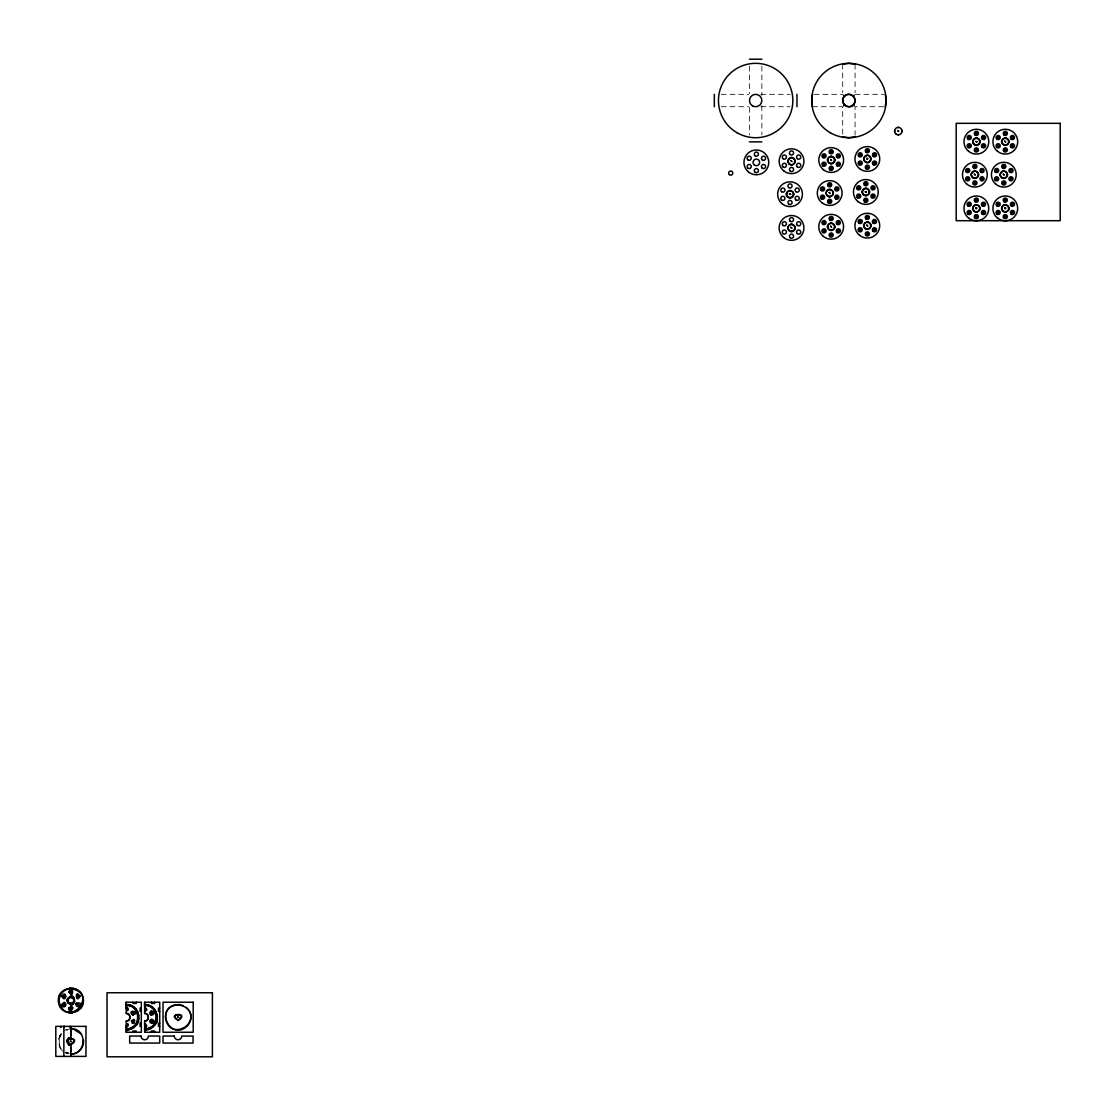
<?xml version="1.0" encoding="UTF-8"?>
<svg xmlns="http://www.w3.org/2000/svg" width="1116" height="1116" viewBox="0 0 1116 1116"><rect width="100%" height="100%" fill="white"/><g stroke="black" fill="none" stroke-linecap="round" stroke-linejoin="round"><path stroke-width="0.75" stroke-dasharray="5 3.75" d="M59.873 1045.594L59.008 1045.915L60.585 1048.845L61.338 1048.301C58.311 1044.06 58.478 1038.006 61.743 1033.946M58.339 1039.373L61.017 1033.36L59.246 1039.526M59.469 1036.276L61.185 1033.5M63.431 1031.086L66.36 1029.51L66.681 1030.375L69.68 1029.663M66.472 1029.803L69.611 1029.05M721.215 94.33L748.766 94.33M760.819 94.33L790.086 94.33M814.192 94.33L842.692 94.33M855.079 94.33L883.593 94.33M721.215 106.731L748.766 106.731M760.819 106.731L790.086 106.731M812.504 106.731L842.692 106.731L842.692 135.231M883.593 106.731L855.079 106.731L855.079 135.231M69.025 1053.03L66.067 1052.151L65.691 1052.988L68.871 1053.936M65.816 1052.709L68.927 1053.63M65.774 1052.793L68.913 1053.727M59.288 1036.192L60.125 1036.569M60.585 1048.845L62.873 1051.244M60.752 1048.719L58.45 1042.665M855.079 64.156L855.079 92.656M842.692 64.156L842.692 92.656M761.851 66.095L761.851 95.362M761.851 105.699L761.851 134.966M749.45 66.095L749.45 93.646M749.45 107.415L749.45 134.966"/><path stroke-width="1.5" d="M126.234 1028.924C141.369 1029.789 141.383 1004.707 126.248 1005.544L126.234 1002.224L141.327 1002.224L141.327 1032.258L126.234 1032.258L126.234 1020.959C131.018 1021.14 131.018 1013.342 126.234 1013.523L126.234 1002.224M144.634 1028.924C159.755 1029.789 159.769 1004.707 144.648 1005.544L144.634 1002.224L159.714 1002.224L159.714 1032.258L144.634 1032.258L144.634 1020.959C149.404 1021.14 149.404 1013.342 144.634 1013.523L144.634 1002.224M126.234 1027.473C126.01 1020.763 130.851 1025.046 126.234 1027.557M126.248 1007.009C126.275 1014.137 130.586 1008.92 126.415 1006.911M126.234 1032.258C126.234 1026.636 140.1 1028.352 138.677 1018.517C139.514 1011.459 133.404 1004.581 126.234 1004.944L130.698 1005.558M144.634 1023.539C144.438 1030.18 149.251 1025.939 144.634 1023.456M144.634 1032.258C144.606 1026.65 158.556 1028.268 157.272 1018.545C158.109 1011.375 151.902 1004.288 144.62 1004.623M70.81 1044.269C81.831 1037.224 60.027 1037.043 70.796 1044.688C58.353 1036.429 83.561 1036.806 70.88 1044.688M178.016 1020.54C191.003 1011.835 165.154 1013.3 178.03 1020.122C189.329 1013.384 167.121 1012.77 178.03 1020.122M58.45 1001.736C56.191 985.833 82.277 983.14 83.323 999.169C85.583 1015.086 59.497 1017.778 58.45 1001.736L59.162 1001.666C58.395 995.026 64.128 988.469 70.866 988.762L70.88 988.162M70.88 1012.854L70.908 1012.156M70.866 1029.691L70.88 1026.371L70.88 1037.671A3.725 3.725 0 0 0 67.169 1041.381C74.061 1052.374 61.603 1037.685 70.88 1037.671M67.169 1041.381A3.725 3.725 0 0 0 70.88 1045.106L70.88 1056.406L70.88 1053.685M59.162 1001.666C67.072 1030.389 100.203 993.449 70.88 988.762M80.505 1008.278L82.207 1005.53L83.226 999.183M70.88 1053.992C86.602 1054.522 87.648 1028.045 70.88 1028.771M72.191 1054.034C78.957 1053.378 84.272 1046.85 83.533 1040.084M165.461 1018.545C164.554 994.607 201.815 1005.642 187.976 1025.255C171.766 1042.707 153.297 1008.85 176.83 1004.805M165.67 1018.517C169.799 1041.898 203.098 1023.26 186.135 1007.371M61.757 996.504C66.862 987.758 66.388 1005.097 61.771 995.988M61.673 1004.777C67.225 996.937 66.165 1011.64 61.785 1005.307M65.76 1004.944L65.663 1003.884M68.913 992.375C74.019 983.628 73.544 1000.954 68.927 991.845M70.88 1031.072L70.88 1032.3M70.88 1035.174L70.88 1033.946M70.88 1047.603L70.88 1048.831M70.88 1051.704L70.88 1050.477M80.087 996.686C74.326 987.325 76.041 1005.851 79.989 995.612M133.209 1015.169C125.634 1008.25 142.443 1012.282 132.72 1014.974M144.815 1006.911C149.837 1011.877 142.862 1011.71 145.345 1007.037M151.609 1015.169C148.888 1014.89 155.752 1015.393 153.659 1012.24C152.222 1009.129 147.8 1012.84 150.604 1014.793M151.971 1019.313C147.968 1019.996 155.515 1018.476 153.729 1022.075C152.557 1025.283 147.842 1021.977 150.465 1019.787M127.447 1005.516L127.545 1004.595L126.234 1004.623M145.833 1005.516L145.931 1004.595M62.928 996.114C64.128 999.252 65.119 993.826 63.012 996.128M64.561 1004.595C62.133 1007.204 63.738 1001.54 64.449 1005M66.932 1000.452C77.157 985.205 75.902 1015.895 67.169 1000.452C76.237 986.167 76.237 1014.751 67.169 1000.452M70.168 991.998C71.508 995.151 71.829 989.264 70.168 992.389M70.141 1008.725C71.968 1005.976 71.48 1011.654 70.168 1008.529M66.932 1041.381L68.257 1038.759M77.241 996.114C78.441 999.252 79.431 993.826 77.325 996.128M77.241 1004.372C79.208 1006.995 78.371 1002.684 77.464 1004.009M126.234 1021.196C131.325 1021.391 131.325 1013.091 126.234 1013.272M132.567 1013.105C135.385 1010.608 132.79 1016.16 132.874 1012.575M132.567 1021.377C134.534 1018.643 134.087 1024.139 132.651 1021.377M144.634 1021.196C149.725 1021.391 149.725 1013.091 144.634 1013.272M152.585 1013.314C151.037 1010.454 150.855 1015.267 152.501 1013.523M152.613 1021.377C152.139 1019.048 149.767 1023.246 152.585 1021.586M787.896 160.62L787.896 161.82M786.389 193.626L786.389 194.826M795.178 161.82L795.178 160.62M787.868 227.315L787.868 228.515M793.671 194.826L793.671 193.626M812.504 94.33L811.695 100.524L812.504 106.731M795.15 228.515L795.15 227.315M827.542 159.448L827.542 160.648M826.049 192.454L826.049 193.654M834.824 160.648L834.824 159.448M827.528 226.143L827.528 227.343M833.331 193.654L833.331 192.454M834.81 227.343L834.81 226.143M863.714 158.36L863.714 159.56M862.208 191.366L862.208 192.566M870.996 159.56L870.996 158.36M863.686 225.055L863.686 226.255M869.49 192.566L869.49 191.366M885.267 106.731L886.076 100.524L885.267 94.33M870.968 226.255L870.968 225.055M894.669 130.488L894.669 131.688M901.951 131.688L901.951 130.488M972.733 141.076L972.733 142.276M971.227 174.082L971.227 175.282M980.015 142.276L980.015 141.076M972.706 207.785L972.706 208.971M978.509 175.282L978.509 174.082M979.988 208.971L979.988 207.785M1001.666 141.076L1001.666 142.276M1000.173 174.082L1000.173 175.282M1008.948 142.276L1008.948 141.076M1001.652 207.785L1001.652 208.971M1007.455 175.282L1007.455 174.082M1008.934 208.971L1008.934 207.785M69.025 1012.1L68.913 1012.812L72.163 1012.798L78.148 1010.496M72.749 988.818L72.861 988.106L75.958 989.139M72.903 1028.84L81.189 1033.932M180.094 1004.888L183.303 1005.642M63.375 998.36L64.435 998.262M70.531 1010.761C63.514 1007.567 77.799 1003.94 71.075 1010.789M77.688 1006.632C87.104 1001.233 68.536 1002.224 78.748 1006.534M131.339 1021.182C137.366 1014.863 133.781 1028.868 131.535 1020.694M145.499 1010.845L146.684 1009.157M126.248 1029.845C141.746 1030.724 143.043 1005.474 127.545 1004.595M59.567 995.388L59.246 998.597M65.314 997.648L65.76 996.686M69.094 1007.888L68.941 1009.436M126.917 1023.637L127.824 1024.181M130.446 1006.227L130.767 1005.363M148.833 1006.227L149.167 1005.363M866.881 225.223L867.76 226.102L866.7 225.041M131.535 1012.421L132.065 1011.514M137.826 1021.656L134.059 1026.86M144.634 1029.845C160.76 1030.821 160.704 1003.898 144.634 1004.832L149.056 1005.655M64.909 1006.283L65.607 1005.46M132.204 1023.065L133.753 1023.4M133.153 1007.692L133.683 1006.939M151.539 1007.692L152.083 1006.939M791.091 160.774L791.969 161.653L790.909 160.592M844.505 96.143C838.66 101.57 847.853 110.763 853.266 104.918C859.111 99.491 849.918 90.298 844.505 96.143L843.515 95.167M830.75 159.602L831.629 160.481L830.569 159.421M791.077 227.483L791.942 228.361L790.895 227.301M829.244 192.608L830.123 193.486L829.062 192.426M867.034 158.416C866.128 160.816 869.531 158.193 866.727 158.346M897.864 130.656L898.743 131.535L897.683 130.474M830.722 226.311L831.601 227.19L830.541 226.13M974.435 174.249L975.314 175.114L974.254 174.068M1004.874 141.244L1005.753 142.109L1004.693 141.062M976.04 207.841C975.133 210.24 978.537 207.618 975.733 207.757M1003.368 174.249L1004.247 175.114L1003.186 174.068M1004.972 207.841C1004.065 210.24 1007.469 207.618 1004.665 207.757M65.007 994.802L65.788 996.142M76.725 1006.172L76.46 1003.27M146.322 1026.692L144.982 1027.543M843.515 105.894L844.505 104.918A6.194 6.194 0 0 0 854.87 102.128A6.194 6.194 0 0 0 847.281 94.539A6.194 6.194 0 0 0 844.505 104.918M853.266 96.143L854.256 95.167M68.09 1003.256L68.257 1003.089A3.725 3.725 0 0 1 69.917 996.867L69.862 996.63M70.88 988.051L70.88 990.227L69.304 990.868M135.385 1009.799L136.096 1009.213M153.771 1009.799L154.496 1009.213M150.52 1011.584L151.427 1011.068M149.697 1028.561L152.446 1026.86M131.521 1013.97L131.339 1012.923M137.003 1012.421L137.84 1012.045M155.389 1012.421L156.24 1012.045M70.88 1037.42L69.025 1038.159M77.869 994.356L76.46 994.998M137.882 1015.365L138.789 1015.225M156.268 1015.365L157.189 1015.225M842.692 64.156L848.885 63.333L855.079 64.156M897.71 127.447L898.91 127.447M855.079 136.905L848.885 137.728L842.692 136.905M898.91 134.729L897.71 134.729M790.937 157.579L792.137 157.579M830.583 156.407L831.783 156.407M975.775 138.035L976.974 138.035M792.137 164.861L790.937 164.861M866.755 155.319L867.955 155.319M1004.707 138.035L1005.907 138.035M831.783 163.689L830.583 163.689M976.974 145.317L975.775 145.317M867.955 162.601L866.755 162.601M1005.907 145.317L1004.707 145.317M789.43 190.585L790.63 190.585M829.09 189.413L830.29 189.413M974.268 171.041L975.468 171.041M790.63 197.867L789.43 197.867M865.249 188.325L866.448 188.325M1003.214 171.041L1004.414 171.041M830.29 196.695L829.09 196.695M975.468 178.323L974.268 178.323M866.448 195.607L865.249 195.607M1004.414 178.323L1003.214 178.323M790.909 224.274L792.109 224.274M830.569 223.102L831.769 223.102M975.747 204.73L976.946 204.73M792.109 231.556L790.909 231.556M866.727 222.014L867.927 222.014M1004.693 204.73L1005.893 204.73M831.769 230.384L830.569 230.384M976.946 212.012L975.747 212.012M867.927 229.296L866.727 229.296M1005.893 212.012L1004.693 212.012M82.612 999.252L83.323 999.169M126.234 1029.636L128.214 1029.58M144.634 1029.636L146.614 1029.58M749.45 59.204L761.851 59.204M749.45 141.858L761.851 141.858M141.327 1008.069L140.086 1008.069L140.086 1011.375L141.327 1011.375M159.714 1008.069L158.472 1008.069L158.472 1011.375L159.714 1011.375M141.327 1023.093L140.086 1023.093L140.086 1026.399L141.327 1026.399M159.714 1023.093L158.472 1023.093L158.472 1026.399L159.714 1026.399M178.1 1004.623L180.122 1004.693M156.352 1018.448L157.272 1018.545M137.966 1018.448L138.886 1018.545M69.917 1044.981L70.88 1045.106M82.528 1002.321L83.24 1002.433M68.257 1003.089A3.725 3.725 0 0 0 74.479 1001.415L74.716 1001.484M155.64 1021.447L156.505 1021.768M137.254 1021.447L138.119 1021.768M154.175 1024.153L154.929 1024.697M135.789 1024.153L136.543 1024.697M853.266 104.918L854.256 105.894M152.069 1026.385L152.655 1027.097M133.669 1026.385L134.255 1027.097M154.245 1009.422L156.868 1015.281M149.446 1028.003L149.823 1028.84M131.046 1028.003L131.437 1028.84M146.503 1028.882L146.642 1029.789M128.103 1028.882L128.256 1029.789M69.611 988.023L69.68 988.734M72.094 1012.184L72.163 1012.896M70.699 990.129L70.88 996.741M796.977 94.33L796.977 106.731M714.324 94.33L714.324 106.731M154.65 1002.224L154.65 1003.451L151.344 1003.451L151.344 1002.224M154.65 1032.258L154.65 1031.017L151.344 1031.017L151.344 1032.258M136.264 1002.224L136.264 1003.451L132.957 1003.451L132.957 1002.224M136.264 1032.258L136.264 1031.017L132.957 1031.017L132.957 1032.258M70.88 1004.177L70.88 1012.756M70.057 1026.371L70.057 1028.017M64.17 1026.371L64.17 1027.599M63.863 1026.371L63.863 1056.406M60.864 1026.371L60.864 1027.599M69.917 996.867A3.725 3.725 0 0 1 74.479 1001.415M1008.125 143.406A3.306 3.306 0 0 1 1002.559 143.49A3.306 3.306 0 0 1 1004.832 138.412A3.306 3.306 0 0 1 1008.473 142.625M1006.227 205.204A3.306 3.306 0 0 1 1008.459 209.32M1008.111 210.115A3.306 3.306 0 0 1 1006.855 211.287M1006.06 211.594A3.306 3.306 0 0 1 1004.344 211.552M1003.549 211.189A3.306 3.306 0 0 1 1002.475 206.641M1003.019 205.972A3.306 3.306 0 0 1 1005.377 205.079M1006.981 175.631A3.306 3.306 0 0 1 1004.581 177.89M1002.865 177.849A3.306 3.306 0 0 1 1000.592 175.449M1000.647 173.733A3.306 3.306 0 0 1 1003.047 171.459M1004.749 171.515A3.306 3.306 0 0 1 1007.023 173.915M978.048 175.631A3.306 3.306 0 0 1 975.635 177.89M973.933 177.849A3.306 3.306 0 0 1 971.659 175.449M971.701 173.733A3.306 3.306 0 0 1 974.101 171.459M975.816 171.515A3.306 3.306 0 0 1 978.09 173.915M977.295 205.204A3.306 3.306 0 0 1 977.923 211.287M977.114 211.594A3.306 3.306 0 0 1 975.412 211.552M974.617 211.189A3.306 3.306 0 0 1 973.529 206.641M974.073 205.972A3.306 3.306 0 0 1 975.579 205.163M869.057 222.851A3.306 3.306 0 0 1 870.145 227.399M869.601 228.069A3.306 3.306 0 0 1 864.105 226.422A3.306 3.306 0 0 1 868.276 222.489M869.085 156.142A3.306 3.306 0 0 1 870.159 160.69M869.615 161.36A3.306 3.306 0 0 1 868.122 162.169M866.407 162.127A3.306 3.306 0 0 1 866.588 155.738M828.756 229.017A3.306 3.306 0 0 1 830.402 223.535A3.306 3.306 0 0 1 834.336 227.692M833.973 228.473A3.306 3.306 0 0 1 829.425 229.561M832.857 193.989A3.306 3.306 0 0 1 831.964 195.453M831.253 195.956A3.306 3.306 0 0 1 827.96 195.872M827.291 195.328A3.306 3.306 0 0 1 826.775 194.63M826.872 191.324A3.306 3.306 0 0 1 827.416 190.655M828.114 190.139A3.306 3.306 0 0 1 831.42 190.236M832.09 190.78A3.306 3.306 0 0 1 832.899 192.287M832.131 156.882A3.306 3.306 0 0 1 831.95 163.257M831.099 163.355A3.306 3.306 0 0 1 828.365 158.319M828.909 157.649A3.306 3.306 0 0 1 829.62 157.133M830.416 156.826A3.306 3.306 0 0 1 831.28 156.742M793.239 225.097A3.306 3.306 0 0 1 794.466 229.394A3.306 3.306 0 0 1 790.295 230.998A3.306 3.306 0 0 1 788.342 226.98M788.691 226.185A3.306 3.306 0 0 1 789.235 225.516M789.933 225.014A3.306 3.306 0 0 1 792.458 224.748M793.267 158.402A3.306 3.306 0 0 1 793.113 164.122M790.588 164.387A3.306 3.306 0 0 1 790.77 157.998M70.294 1041.228L71.48 1041.549L70.294 1041.228M177.514 1017.081L178.713 1017.401L177.514 1017.081M789.43 194.058L790.63 194.379L789.43 194.058M823.231 155.696C824.25 158.849 825.687 153.478 823.231 155.696M823.231 163.968C824.25 167.121 825.687 161.736 823.231 163.968M821.725 188.702C822.743 191.854 824.18 186.47 821.725 188.702M821.725 196.974C822.743 200.127 824.18 194.742 821.725 196.974M830.388 151.567C831.406 154.719 832.843 149.335 830.388 151.567M823.203 222.405C824.222 225.558 825.659 220.173 823.203 222.405M830.388 168.097C831.406 171.25 832.843 165.865 830.388 168.097M828.881 184.572C829.899 187.725 831.336 182.34 828.881 184.572M823.203 230.663C824.222 233.816 825.659 228.431 823.203 230.663M828.881 201.103C829.899 204.256 831.336 198.871 828.881 201.103M837.544 155.696C838.562 158.849 839.999 153.478 837.544 155.696M830.36 218.262C831.378 221.428 832.815 216.044 830.36 218.262M837.544 163.968C838.562 167.121 839.999 161.736 837.544 163.968M836.051 188.702C837.056 191.854 838.507 186.47 836.051 188.702M830.36 234.792C831.378 237.959 832.815 232.574 830.36 234.792M836.051 196.974C837.056 200.127 838.507 194.742 836.051 196.974M837.516 222.405C838.535 225.558 839.971 220.173 837.516 222.405M837.516 230.663C838.535 233.816 839.971 228.431 837.516 230.663M859.39 154.608C860.408 157.774 861.845 152.39 859.39 154.608M859.39 162.88C860.408 166.033 861.845 160.648 859.39 162.88M857.897 187.614C858.902 190.78 860.352 185.395 857.897 187.614M857.897 195.886C858.902 199.039 860.352 193.654 857.897 195.886M866.546 150.479C867.564 153.631 869.001 148.247 866.546 150.479M859.376 221.317C860.38 224.469 861.817 219.085 859.376 221.317M866.546 167.009C867.564 170.162 869.001 164.777 866.546 167.009M865.053 183.484C866.058 186.637 867.509 181.252 865.053 183.484M859.376 229.575C860.324 232.742 861.901 227.343 859.376 229.575M865.249 191.799L866.448 192.119L865.249 191.799M865.053 200.015C866.058 203.168 867.509 197.783 865.053 200.015M873.702 154.608C874.721 157.774 876.158 152.39 873.702 154.608M866.532 217.188C867.537 220.34 868.987 214.956 866.532 217.188M873.702 162.88C874.721 166.033 876.158 160.648 873.702 162.88M872.21 187.614C873.214 190.78 874.665 185.395 872.21 187.614M866.532 233.718C867.537 236.871 868.987 231.486 866.532 233.718M872.21 195.886C873.214 199.039 874.665 193.654 872.21 195.886M873.688 221.317C874.693 224.469 876.144 219.085 873.688 221.317M873.688 229.575C874.693 232.742 876.144 227.357 873.688 229.575M968.423 137.324C969.427 140.49 970.878 135.106 968.423 137.324M968.423 145.596C969.427 148.749 970.878 143.364 968.423 145.596M966.916 170.329C967.935 173.496 969.372 168.111 966.916 170.329M966.916 178.602C967.935 181.755 969.372 176.37 966.916 178.602M975.579 133.195C976.584 136.347 978.035 130.963 975.579 133.195M975.775 141.509L976.974 141.83L975.775 141.509M968.395 204.033C969.413 207.185 970.85 201.801 968.395 204.033M975.579 149.725C976.584 152.878 978.035 147.493 975.579 149.725M974.073 166.2C975.091 169.353 976.528 163.968 974.073 166.2M968.395 212.291C969.413 215.458 970.85 210.073 968.395 212.291M974.073 182.731C975.091 185.884 976.528 180.499 974.073 182.731M982.736 137.324C983.74 140.49 985.191 135.106 982.736 137.324M975.551 199.904C976.57 203.056 978.007 197.671 975.551 199.904M982.736 145.596C983.74 148.749 985.191 143.364 982.736 145.596M981.229 170.329C982.247 173.496 983.684 168.111 981.229 170.329M975.551 216.434C976.57 219.587 978.007 214.202 975.551 216.434M981.229 178.602C982.247 181.755 983.684 176.37 981.229 178.602M982.708 204.033C983.726 207.185 985.163 201.801 982.708 204.033M982.708 212.291C983.726 215.458 985.163 210.073 982.708 212.291M997.355 137.324C998.374 140.49 999.81 135.106 997.355 137.324M997.355 145.596C998.374 148.749 999.81 143.364 997.355 145.596M995.849 170.329C996.867 173.496 998.304 168.111 995.849 170.329M995.849 178.602C996.867 181.755 998.304 176.37 995.849 178.602M1004.512 133.195C1005.53 136.347 1006.967 130.963 1004.512 133.195M997.327 204.033C998.346 207.185 999.783 201.801 997.327 204.033M1004.512 149.725C1005.53 152.878 1006.967 147.493 1004.512 149.725M1003.019 166.2C1004.023 169.353 1005.46 163.968 1003.019 166.2M997.327 212.291C998.346 215.458 999.783 210.073 997.327 212.291M1003.019 182.731C1004.023 185.884 1005.46 180.499 1003.019 182.731M1011.668 137.324C1012.686 140.49 1014.123 135.106 1011.668 137.324M1004.484 199.904C1005.502 203.056 1006.939 197.671 1004.484 199.904M1011.668 145.596C1012.686 148.749 1014.123 143.364 1011.668 145.596M1010.175 170.329C1011.18 173.496 1012.63 168.111 1010.175 170.329M1004.484 216.434C1005.502 219.587 1006.939 214.202 1004.484 216.434M1010.175 178.602C1011.18 181.755 1012.63 176.37 1010.175 178.602M1011.654 204.033C1012.658 207.185 1014.095 201.801 1011.654 204.033M1011.654 212.291C1012.644 215.43 1014.123 210.115 1011.654 212.291M70.978 997.16L70.127 997.244A3.306 3.306 0 0 0 68.481 1002.726L71.647 1003.675A3.306 3.306 0 0 0 72.624 997.648L70.978 997.16M70.964 997.565L70.21 997.648A2.888 2.888 0 0 0 68.787 1002.447L71.563 1003.27A2.888 2.888 0 0 0 72.4 997.997L70.964 997.565M1060.2 123.332L956.203 123.332L956.203 220.703L1060.2 220.703L1060.2 123.332M212.403 992.738L107.024 992.738L107.024 1056.796L212.403 1056.796L212.403 992.738M193.194 1002.224L163.02 1002.224L163.02 1032.258L193.194 1032.258L193.194 1002.224M85.974 1026.371L55.8 1026.371L55.8 1056.406L85.974 1056.406L85.974 1026.371M140.979 1036.053L129.679 1036.053L129.679 1043.069L159.714 1043.069L159.714 1036.053L148.414 1036.053A3.725 3.725 0 0 1 144.703 1039.763A3.725 3.725 0 0 1 140.979 1036.053M174.319 1036.053L163.02 1036.053L163.02 1043.069L193.068 1043.069L193.068 1036.053L181.769 1036.053A3.725 3.725 0 0 1 178.044 1039.763A3.725 3.725 0 0 1 174.319 1036.053M997.495 151.302A12.402 12.402 0 0 0 1017.555 143.643A12.402 12.402 0 0 0 1000.885 130.098A12.402 12.402 0 0 0 997.495 151.302M1003.982 151.525A2.065 2.065 0 0 0 1007.343 150.297A2.065 2.065 0 0 0 1004.609 147.996A2.065 2.065 0 0 0 1003.982 151.525M996.825 147.396A2.065 2.065 0 0 0 1000.187 146.168A2.065 2.065 0 0 0 997.439 143.866A2.065 2.065 0 0 0 996.825 147.396M996.825 139.123A2.065 2.065 0 0 0 1000.187 137.896A2.065 2.065 0 0 0 997.439 135.608A2.065 2.065 0 0 0 996.825 139.123M1003.982 134.994A2.065 2.065 0 0 0 1007.343 133.767A2.065 2.065 0 0 0 1004.609 131.465A2.065 2.065 0 0 0 1003.982 134.994M1011.138 139.123A2.065 2.065 0 0 0 1014.5 137.896A2.065 2.065 0 0 0 1011.766 135.608A2.065 2.065 0 0 0 1011.138 139.123M1011.138 147.396A2.065 2.065 0 0 0 1014.5 146.168A2.065 2.065 0 0 0 1011.766 143.866A2.065 2.065 0 0 0 1011.138 147.396M1002.684 144.313A3.725 3.725 0 0 0 1008.906 142.639A3.725 3.725 0 0 0 1004.344 138.077A3.725 3.725 0 0 0 1002.684 144.313M997.467 217.997A12.402 12.402 0 0 0 1017.527 210.338A12.402 12.402 0 0 0 1000.871 196.793A12.402 12.402 0 0 0 997.467 217.997M1011.124 214.091A2.065 2.065 0 0 0 1014.486 212.863A2.065 2.065 0 0 0 1011.738 210.575A2.065 2.065 0 0 0 1011.124 214.091M1003.968 218.234A2.065 2.065 0 0 0 1007.33 216.992A2.065 2.065 0 0 0 1004.581 214.704A2.065 2.065 0 0 0 1003.968 218.234M996.797 205.832A2.065 2.065 0 0 0 1000.159 204.605A2.065 2.065 0 0 0 997.425 202.303A2.065 2.065 0 0 0 996.797 205.832M1003.968 201.703A2.065 2.065 0 0 0 1007.33 200.461A2.065 2.065 0 0 0 1004.581 198.174A2.065 2.065 0 0 0 1003.968 201.703M1011.124 205.832A2.065 2.065 0 0 0 1014.486 204.605A2.065 2.065 0 0 0 1011.738 202.303A2.065 2.065 0 0 0 1011.124 205.832M996.797 214.091A2.065 2.065 0 0 0 1000.159 212.863A2.065 2.065 0 0 0 997.425 210.575A2.065 2.065 0 0 0 996.797 214.091M1003.423 211.594A3.725 3.725 0 0 0 1009.003 208.371A3.725 3.725 0 0 0 1003.423 205.163A3.725 3.725 0 0 0 1003.423 211.594M995.988 184.307A12.402 12.402 0 0 0 1016.048 176.649A12.402 12.402 0 0 0 999.392 163.103A12.402 12.402 0 0 0 995.988 184.307M1002.489 168A2.065 2.065 0 0 0 1005.851 166.772A2.065 2.065 0 0 0 1003.103 164.471A2.065 2.065 0 0 0 1002.489 168M995.332 172.129A2.065 2.065 0 0 0 998.694 170.901A2.065 2.065 0 0 0 995.946 168.614A2.065 2.065 0 0 0 995.332 172.129M995.332 180.401A2.065 2.065 0 0 0 998.694 179.174A2.065 2.065 0 0 0 995.946 176.872A2.065 2.065 0 0 0 995.332 180.401M1002.489 184.531A2.065 2.065 0 0 0 1005.851 183.303A2.065 2.065 0 0 0 1003.103 181.001A2.065 2.065 0 0 0 1002.489 184.531M1009.645 180.401A2.065 2.065 0 0 0 1013.007 179.174A2.065 2.065 0 0 0 1010.259 176.872A2.065 2.065 0 0 0 1009.645 180.401M1009.645 172.129A2.065 2.065 0 0 0 1013.007 170.901A2.065 2.065 0 0 0 1010.259 168.614A2.065 2.065 0 0 0 1009.645 172.129M1001.945 177.904A3.725 3.725 0 0 0 1007.525 174.682A3.725 3.725 0 0 0 1001.945 171.459A3.725 3.725 0 0 0 1001.945 177.904M967.056 184.307A12.402 12.402 0 0 0 987.116 176.649A12.402 12.402 0 0 0 970.46 163.103A12.402 12.402 0 0 0 967.056 184.307M973.543 168A2.065 2.065 0 0 0 976.905 166.772A2.065 2.065 0 0 0 974.17 164.471A2.065 2.065 0 0 0 973.543 168M966.386 172.129A2.065 2.065 0 0 0 969.748 170.901A2.065 2.065 0 0 0 967 168.614A2.065 2.065 0 0 0 966.386 172.129M966.386 180.401A2.065 2.065 0 0 0 969.748 179.174A2.065 2.065 0 0 0 967 176.872A2.065 2.065 0 0 0 966.386 180.401M973.543 184.531A2.065 2.065 0 0 0 976.905 183.303A2.065 2.065 0 0 0 974.17 181.001A2.065 2.065 0 0 0 973.543 184.531M980.699 180.401A2.065 2.065 0 0 0 984.061 179.174A2.065 2.065 0 0 0 981.327 176.872A2.065 2.065 0 0 0 980.699 180.401M980.699 172.129A2.065 2.065 0 0 0 984.061 170.901A2.065 2.065 0 0 0 981.327 168.614A2.065 2.065 0 0 0 980.699 172.129M973.013 177.904A3.725 3.725 0 0 0 978.592 174.682A3.725 3.725 0 0 0 973.013 171.459A3.725 3.725 0 0 0 973.013 177.904M968.535 217.997A12.402 12.402 0 0 0 988.595 210.338A12.402 12.402 0 0 0 971.924 196.793A12.402 12.402 0 0 0 968.535 217.997M982.178 214.091A2.065 2.065 0 0 0 985.54 212.863A2.065 2.065 0 0 0 982.805 210.575A2.065 2.065 0 0 0 982.178 214.091M975.021 218.234A2.065 2.065 0 0 0 978.383 216.992A2.065 2.065 0 0 0 975.635 214.704A2.065 2.065 0 0 0 975.021 218.234M967.865 205.832A2.065 2.065 0 0 0 971.227 204.605A2.065 2.065 0 0 0 968.479 202.303A2.065 2.065 0 0 0 967.865 205.832M975.021 201.703A2.065 2.065 0 0 0 978.383 200.461A2.065 2.065 0 0 0 975.635 198.174A2.065 2.065 0 0 0 975.021 201.703M982.178 205.832A2.065 2.065 0 0 0 985.54 204.605A2.065 2.065 0 0 0 982.805 202.303A2.065 2.065 0 0 0 982.178 205.832M967.865 214.091A2.065 2.065 0 0 0 971.227 212.863A2.065 2.065 0 0 0 968.479 210.575A2.065 2.065 0 0 0 967.865 214.091M974.491 211.594A3.725 3.725 0 0 0 980.071 208.371A3.725 3.725 0 0 0 974.491 205.163A3.725 3.725 0 0 0 974.491 211.594M968.548 151.302A12.402 12.402 0 0 0 988.623 143.643A12.402 12.402 0 0 0 971.952 130.098A12.402 12.402 0 0 0 968.548 151.302M975.049 151.525A2.065 2.065 0 0 0 978.411 150.297A2.065 2.065 0 0 0 975.663 147.996A2.065 2.065 0 0 0 975.049 151.525M967.893 147.396A2.065 2.065 0 0 0 971.255 146.168A2.065 2.065 0 0 0 968.507 143.866A2.065 2.065 0 0 0 967.893 147.396M967.893 139.123A2.065 2.065 0 0 0 971.255 137.896A2.065 2.065 0 0 0 968.507 135.608A2.065 2.065 0 0 0 967.893 139.123M975.049 134.994A2.065 2.065 0 0 0 978.411 133.767A2.065 2.065 0 0 0 975.663 131.465A2.065 2.065 0 0 0 975.049 134.994M982.206 139.123A2.065 2.065 0 0 0 985.567 137.896A2.065 2.065 0 0 0 982.819 135.608A2.065 2.065 0 0 0 982.206 139.123M982.206 147.396A2.065 2.065 0 0 0 985.567 146.168A2.065 2.065 0 0 0 982.819 143.866A2.065 2.065 0 0 0 982.206 147.396M974.645 144.494A3.306 3.306 0 0 0 979.681 141.774A3.306 3.306 0 0 0 974.798 138.775A3.306 3.306 0 0 0 974.645 144.494M973.738 144.313A3.725 3.725 0 0 0 979.974 142.639A3.725 3.725 0 0 0 975.412 138.077A3.725 3.725 0 0 0 973.738 144.313M859.501 235.281A12.402 12.402 0 0 0 879.561 227.622A12.402 12.402 0 0 0 862.905 214.077A12.402 12.402 0 0 0 859.501 235.281M873.158 231.375A2.065 2.065 0 0 0 876.52 230.147A2.065 2.065 0 0 0 873.772 227.859A2.065 2.065 0 0 0 873.158 231.375M866.002 235.504A2.065 2.065 0 0 0 869.364 234.276A2.065 2.065 0 0 0 866.616 231.989A2.065 2.065 0 0 0 866.002 235.504M858.846 223.116A2.065 2.065 0 0 0 862.208 221.889A2.065 2.065 0 0 0 859.46 219.587A2.065 2.065 0 0 0 858.846 223.116M866.002 218.973A2.065 2.065 0 0 0 869.364 217.746A2.065 2.065 0 0 0 866.616 215.458A2.065 2.065 0 0 0 866.002 218.973M873.158 223.116A2.065 2.065 0 0 0 876.52 221.889A2.065 2.065 0 0 0 873.772 219.587A2.065 2.065 0 0 0 873.158 223.116M858.846 231.375A2.065 2.065 0 0 0 862.208 230.147A2.065 2.065 0 0 0 859.46 227.859A2.065 2.065 0 0 0 858.846 231.375M865.472 228.878A3.725 3.725 0 0 0 871.038 225.655A3.725 3.725 0 0 0 865.472 222.433A3.725 3.725 0 0 0 865.472 228.878M859.529 168.586A12.402 12.402 0 0 0 879.589 160.927A12.402 12.402 0 0 0 862.933 147.382A12.402 12.402 0 0 0 859.529 168.586M866.03 168.809A2.065 2.065 0 0 0 869.378 167.581A2.065 2.065 0 0 0 866.644 165.28A2.065 2.065 0 0 0 866.03 168.809M858.86 164.68A2.065 2.065 0 0 0 862.222 163.452A2.065 2.065 0 0 0 859.487 161.15A2.065 2.065 0 0 0 858.86 164.68M858.86 156.407A2.065 2.065 0 0 0 862.222 155.18A2.065 2.065 0 0 0 859.487 152.892A2.065 2.065 0 0 0 858.86 156.407M866.03 152.278A2.065 2.065 0 0 0 869.378 151.051A2.065 2.065 0 0 0 866.644 148.749A2.065 2.065 0 0 0 866.03 152.278M873.186 156.407A2.065 2.065 0 0 0 876.548 155.18A2.065 2.065 0 0 0 873.8 152.892A2.065 2.065 0 0 0 873.186 156.407M873.186 164.68A2.065 2.065 0 0 0 876.548 163.452A2.065 2.065 0 0 0 873.8 161.15A2.065 2.065 0 0 0 873.186 164.68M865.486 162.183A3.725 3.725 0 0 0 871.066 158.96A3.725 3.725 0 0 0 865.486 155.738A3.725 3.725 0 0 0 865.486 162.183M858.023 201.591A12.402 12.402 0 0 0 878.097 193.933A12.402 12.402 0 0 0 861.426 180.387A12.402 12.402 0 0 0 858.023 201.591M864.523 185.284A2.065 2.065 0 0 0 867.885 184.056A2.065 2.065 0 0 0 865.137 181.755A2.065 2.065 0 0 0 864.523 185.284M857.367 189.413A2.065 2.065 0 0 0 860.729 188.186A2.065 2.065 0 0 0 857.981 185.898A2.065 2.065 0 0 0 857.367 189.413M857.367 197.685A2.065 2.065 0 0 0 860.729 196.458A2.065 2.065 0 0 0 857.981 194.156A2.065 2.065 0 0 0 857.367 197.685M864.523 201.815A2.065 2.065 0 0 0 867.885 200.587A2.065 2.065 0 0 0 865.137 198.285A2.065 2.065 0 0 0 864.523 201.815M871.68 197.685A2.065 2.065 0 0 0 875.042 196.458A2.065 2.065 0 0 0 872.293 194.156A2.065 2.065 0 0 0 871.68 197.685M871.68 189.413A2.065 2.065 0 0 0 875.042 188.186A2.065 2.065 0 0 0 872.293 185.898A2.065 2.065 0 0 0 871.68 189.413M864.119 194.784A3.306 3.306 0 0 0 869.155 192.05A3.306 3.306 0 0 0 864.272 189.05A3.306 3.306 0 0 0 864.119 194.784M863.212 194.589A3.725 3.725 0 0 0 869.448 192.929A3.725 3.725 0 0 0 864.886 188.367A3.725 3.725 0 0 0 863.212 194.589M823.343 236.369A12.402 12.402 0 0 0 843.403 228.71A12.402 12.402 0 0 0 826.747 215.165A12.402 12.402 0 0 0 823.343 236.369M837 232.463A2.065 2.065 0 0 0 840.362 231.235A2.065 2.065 0 0 0 837.614 228.933A2.065 2.065 0 0 0 837 232.463M829.844 236.592A2.065 2.065 0 0 0 833.192 235.364A2.065 2.065 0 0 0 830.457 233.077A2.065 2.065 0 0 0 829.844 236.592M822.673 224.204A2.065 2.065 0 0 0 826.035 222.977A2.065 2.065 0 0 0 823.301 220.675A2.065 2.065 0 0 0 822.673 224.204M829.844 220.061A2.065 2.065 0 0 0 833.192 218.834A2.065 2.065 0 0 0 830.457 216.546A2.065 2.065 0 0 0 829.844 220.061M837 224.204A2.065 2.065 0 0 0 840.362 222.977A2.065 2.065 0 0 0 837.614 220.675A2.065 2.065 0 0 0 837 224.204M822.673 232.463A2.065 2.065 0 0 0 826.035 231.235A2.065 2.065 0 0 0 823.301 228.933A2.065 2.065 0 0 0 822.673 232.463M821.864 202.666A12.402 12.402 0 0 0 841.924 195.007A12.402 12.402 0 0 0 825.268 181.462A12.402 12.402 0 0 0 821.864 202.666M828.365 186.372A2.065 2.065 0 0 0 831.727 185.144A2.065 2.065 0 0 0 828.979 182.843A2.065 2.065 0 0 0 828.365 186.372M821.195 190.501A2.065 2.065 0 0 0 824.557 189.274A2.065 2.065 0 0 0 821.822 186.972A2.065 2.065 0 0 0 821.195 190.501M821.195 198.774A2.065 2.065 0 0 0 824.557 197.546A2.065 2.065 0 0 0 821.822 195.244A2.065 2.065 0 0 0 821.195 198.774M828.365 202.903A2.065 2.065 0 0 0 831.727 201.675A2.065 2.065 0 0 0 828.979 199.373A2.065 2.065 0 0 0 828.365 202.903M835.521 198.774A2.065 2.065 0 0 0 838.883 197.546A2.065 2.065 0 0 0 836.135 195.244A2.065 2.065 0 0 0 835.521 198.774M835.521 190.501A2.065 2.065 0 0 0 838.883 189.274A2.065 2.065 0 0 0 836.135 186.972A2.065 2.065 0 0 0 835.521 190.501M823.371 169.66A12.402 12.402 0 0 0 843.431 162.015A12.402 12.402 0 0 0 826.761 148.456A12.402 12.402 0 0 0 823.371 169.66M829.858 169.897A2.065 2.065 0 0 0 833.22 168.669A2.065 2.065 0 0 0 830.471 166.368A2.065 2.065 0 0 0 829.858 169.897M822.701 165.768A2.065 2.065 0 0 0 826.063 164.54A2.065 2.065 0 0 0 823.315 162.238A2.065 2.065 0 0 0 822.701 165.768M822.701 157.496A2.065 2.065 0 0 0 826.063 156.268A2.065 2.065 0 0 0 823.315 153.966A2.065 2.065 0 0 0 822.701 157.496M829.858 153.366A2.065 2.065 0 0 0 833.22 152.139A2.065 2.065 0 0 0 830.471 149.837A2.065 2.065 0 0 0 829.858 153.366M837.014 157.496A2.065 2.065 0 0 0 840.376 156.268A2.065 2.065 0 0 0 837.642 153.966A2.065 2.065 0 0 0 837.014 157.496M837.014 165.768A2.065 2.065 0 0 0 840.376 164.54A2.065 2.065 0 0 0 837.642 162.238A2.065 2.065 0 0 0 837.014 165.768M827.054 195.677A3.725 3.725 0 0 0 833.275 194.017A3.725 3.725 0 0 0 828.728 189.455A3.725 3.725 0 0 0 827.054 195.677M829.327 163.271A3.725 3.725 0 0 0 834.908 160.048A3.725 3.725 0 0 0 829.327 156.826A3.725 3.725 0 0 0 829.327 163.271M828.532 229.38A3.725 3.725 0 0 0 834.754 227.706A3.725 3.725 0 0 0 830.206 223.158A3.725 3.725 0 0 0 828.532 229.38M788.886 230.552A3.725 3.725 0 0 0 795.108 228.878A3.725 3.725 0 0 0 790.547 224.33A3.725 3.725 0 0 0 788.886 230.552M787.408 196.848A3.725 3.725 0 0 0 793.629 195.188A3.725 3.725 0 0 0 789.068 190.627A3.725 3.725 0 0 0 787.408 196.848M788.9 163.843A3.725 3.725 0 0 0 795.122 162.183A3.725 3.725 0 0 0 790.574 157.621A3.725 3.725 0 0 0 788.9 163.843M783.027 233.635A2.065 2.065 0 0 0 786.389 232.407A2.065 2.065 0 0 0 783.641 230.105A2.065 2.065 0 0 0 783.027 233.635M797.34 233.635A2.065 2.065 0 0 0 800.702 232.407A2.065 2.065 0 0 0 797.954 230.105A2.065 2.065 0 0 0 797.34 233.635M790.184 221.233A2.065 2.065 0 0 0 793.546 220.005A2.065 2.065 0 0 0 790.798 217.718A2.065 2.065 0 0 0 790.184 221.233M790.184 237.764A2.065 2.065 0 0 0 793.546 236.536A2.065 2.065 0 0 0 790.798 234.248A2.065 2.065 0 0 0 790.184 237.764M783.683 237.541A12.402 12.402 0 0 0 803.757 229.882A12.402 12.402 0 0 0 787.087 216.337A12.402 12.402 0 0 0 783.683 237.541M797.34 225.376A2.065 2.065 0 0 0 800.702 224.149A2.065 2.065 0 0 0 797.954 221.847A2.065 2.065 0 0 0 797.34 225.376M783.027 225.376A2.065 2.065 0 0 0 786.389 224.149A2.065 2.065 0 0 0 783.641 221.847A2.065 2.065 0 0 0 783.027 225.376M895.674 133.725A3.725 3.725 0 0 0 901.895 132.051A3.725 3.725 0 0 0 897.348 127.503A3.725 3.725 0 0 0 895.674 133.725M830.29 132.734A37.191 37.191 0 0 0 886.076 100.524A37.191 37.191 0 0 0 830.29 68.313A37.191 37.191 0 0 0 830.29 132.734M788.301 197.044A3.306 3.306 0 0 0 793.337 194.31A3.306 3.306 0 0 0 788.454 191.31A3.306 3.306 0 0 0 788.301 197.044M781.549 199.945A2.065 2.065 0 0 0 784.911 198.718A2.065 2.065 0 0 0 782.163 196.416A2.065 2.065 0 0 0 781.549 199.945M795.861 199.945A2.065 2.065 0 0 0 799.223 198.718A2.065 2.065 0 0 0 796.475 196.416A2.065 2.065 0 0 0 795.861 199.945M795.861 191.673A2.065 2.065 0 0 0 799.223 190.445A2.065 2.065 0 0 0 796.475 188.144A2.065 2.065 0 0 0 795.861 191.673M788.705 187.544A2.065 2.065 0 0 0 792.067 186.316A2.065 2.065 0 0 0 789.319 184.014A2.065 2.065 0 0 0 788.705 187.544M782.218 203.837A12.402 12.402 0 0 0 802.278 196.179A12.402 12.402 0 0 0 785.608 182.633A12.402 12.402 0 0 0 782.218 203.837M788.705 204.075A2.065 2.065 0 0 0 792.067 202.847A2.065 2.065 0 0 0 789.319 200.545A2.065 2.065 0 0 0 788.705 204.075M781.549 191.673A2.065 2.065 0 0 0 784.911 190.445A2.065 2.065 0 0 0 782.163 188.144A2.065 2.065 0 0 0 781.549 191.673M783.055 166.94A2.065 2.065 0 0 0 786.417 165.712A2.065 2.065 0 0 0 783.669 163.41A2.065 2.065 0 0 0 783.055 166.94M783.055 158.667A2.065 2.065 0 0 0 786.417 157.44A2.065 2.065 0 0 0 783.669 155.138A2.065 2.065 0 0 0 783.055 158.667M790.212 154.538A2.065 2.065 0 0 0 793.574 153.311A2.065 2.065 0 0 0 790.826 151.009A2.065 2.065 0 0 0 790.212 154.538M797.368 158.667A2.065 2.065 0 0 0 800.73 157.44A2.065 2.065 0 0 0 797.982 155.138A2.065 2.065 0 0 0 797.368 158.667M797.368 166.94A2.065 2.065 0 0 0 800.73 165.712A2.065 2.065 0 0 0 797.982 163.41A2.065 2.065 0 0 0 797.368 166.94M790.212 171.069A2.065 2.065 0 0 0 793.574 169.841A2.065 2.065 0 0 0 790.826 167.54A2.065 2.065 0 0 0 790.212 171.069M783.711 170.832A12.402 12.402 0 0 0 803.771 163.173A12.402 12.402 0 0 0 787.115 149.628A12.402 12.402 0 0 0 783.711 170.832M754.625 165.196A3.306 3.306 0 0 0 759.661 162.476A3.306 3.306 0 0 0 754.793 159.476A3.306 3.306 0 0 0 754.625 165.196M752.561 105.894A6.194 6.194 0 0 0 761.851 100.524A6.194 6.194 0 0 0 752.561 95.167A6.194 6.194 0 0 0 752.561 105.894M737.062 132.734A37.191 37.191 0 0 0 792.848 100.524A37.191 37.191 0 0 0 737.062 68.313A37.191 37.191 0 0 0 737.062 132.734M747.873 168.097A2.065 2.065 0 0 0 751.235 166.87A2.065 2.065 0 0 0 748.487 164.582A2.065 2.065 0 0 0 747.873 168.097M747.873 159.839A2.065 2.065 0 0 0 751.235 158.612A2.065 2.065 0 0 0 748.487 156.31A2.065 2.065 0 0 0 747.873 159.839M755.03 155.71A2.065 2.065 0 0 0 758.392 154.482A2.065 2.065 0 0 0 755.658 152.181A2.065 2.065 0 0 0 755.03 155.71M762.186 159.839A2.065 2.065 0 0 0 765.548 158.612A2.065 2.065 0 0 0 762.814 156.31A2.065 2.065 0 0 0 762.186 159.839M762.186 168.097A2.065 2.065 0 0 0 765.548 166.87A2.065 2.065 0 0 0 762.814 164.582A2.065 2.065 0 0 0 762.186 168.097M755.03 172.241A2.065 2.065 0 0 0 758.392 171.013A2.065 2.065 0 0 0 755.658 168.711A2.065 2.065 0 0 0 755.03 172.241M748.543 172.004A12.402 12.402 0 0 0 768.603 164.345A12.402 12.402 0 0 0 751.933 150.799A12.402 12.402 0 0 0 748.543 172.004M729.404 174.654A2.065 2.065 0 0 0 732.766 173.426A2.065 2.065 0 0 0 730.031 171.125A2.065 2.065 0 0 0 729.404 174.654"/></g></svg>
